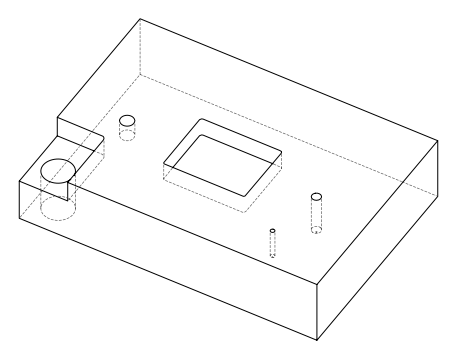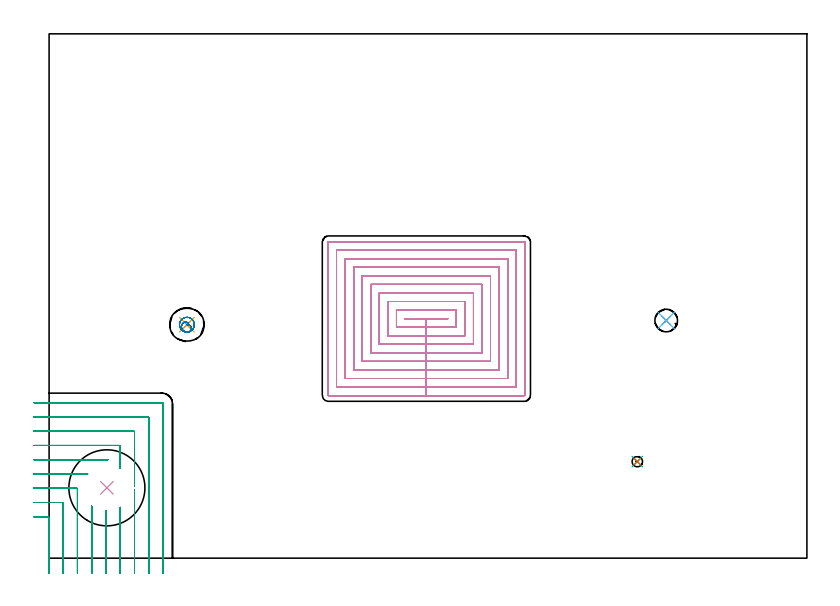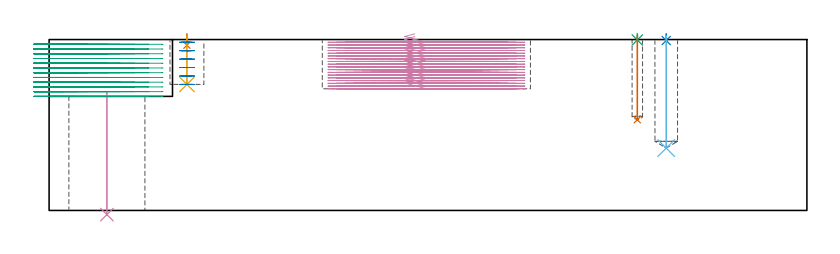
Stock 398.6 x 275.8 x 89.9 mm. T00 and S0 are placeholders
(PLAN: 10 operations, 5 tool changes, 102.2 min)
(1 SPOT_DRILL | STEP1POCKET | NXT0321_9005460120000 | 0.05 min | 183 mm3)
(2 SPOT_DRILL_1 | STEP1POCKET_1 | NXT0321_9005460120000 | 0.03 min | 2 mm3)
(3 SPOT_DRILL_2 | STEP1POCKET_2 | NXT0321_9005460120000 | 0.03 min | 0 mm3)
(4 INDEXABLE_INSERT_DRILL_THROUGH_HOLE_FROM_SOLID | STEP1HOLE | NXT0302_035 | 0.26 min | 112911 mm3)
(5 DRILL_BLIND_HOLE_INTO_CENTER | STEP1POCKET | UGT0301_229 | 0.1 min | 2175 mm3)
(6 DRILL_BLIND_HOLE_INTO_CENTER_1 | STEP1POCKET_1 | UGT0301_229 | 0.24 min | 6067 mm3)
(7 DRILL_BLIND_HOLE_INTO_CENTER_2 | STEP1POCKET_2 | UGT0301_450 | 0.18 min | 960 mm3)
(8 MILL_ROUGH_BLIND_HOLE_CONTOUR | STEP1POCKET | NXT0201_013 | Spiral | 1.02 min | 3513 mm3)
(9 MILL_CORNER_NOTCH_RECTANGULAR | CORNER_NOTCH_RECTANGULAR | NXT0201_013 | Follow Part, ap 2.5, ae 75% | 22.98 min | 130693 mm3)
(10 MILL_RECTANGULAR_POCKET | POCKET_RECTANGULAR_STRAIGHT | NXT0201_008 | Follow Part, ap 1.5, ae 75% | 77.32 min | 246447 mm3)
(TOOL NXT0321_9005460120000 | NC Spot Drill, 142deg, 12mm, Carbide, Uncoated | D12 PA142 FL30 Z2)
(TOOL NXT0302_035 | Index. Insert Drill 40mm [880-D4000L40-05] | D40 PA176 FL200 Z2)
(TOOL UGT0301_229 | Twist Drill 11.9 mm | D11.9 PA118 FL100 Z2)
(TOOL UGT0301_450 | Carbide Drill 5.5 mm | D5.5 PA118 FL57 Z2)
(TOOL NXT0201_013 | ENDMILL 10mm | D10 FL30 Z4)
(TOOL NXT0201_008 | ENDMILL 6mm [2P460-0600-NA 1630] | D6 FL26 Z6)
(OP 1 SPOT_DRILL)
G17 G21 G94 G90
T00 M6
G54
G17 G0 G90 X72.5 Y122.8 S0 M3
G43 Z99.9 H0
G94 G81 G98 Z86.9 F250. R92.9
G80
M5
M2
(OP 2 SPOT_DRILL_1)
G17 G21 G94 G90
T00 M6
G54
G17 G0 G90 X324.6 Y125. S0 M3
G43 Z99.9 H0
G94 G81 G98 Z89.388 F250. R92.9
G80
M5
M2
(OP 3 SPOT_DRILL_2)
G17 G21 G94 G90
T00 M6
G54
G17 G0 G90 X309.4 Y50.8 S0 M3
G43 Z99.9 H0
G94 G81 G98 Z89.663 F250. R92.9
G80
M5
M2
(OP 4 INDEXABLE_INSERT_DRILL_THROUGH_HOLE_FROM_SOLID)
G17 G21 G94 G90
T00 M6
G54
G17 G0 G90 X30.4 Y37. S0 M3
G43 Z99.9 H1
G94 G81 G98 Z-2.198 F250. R62.
G80
M5
M2
(OP 5 DRILL_BLIND_HOLE_INTO_CENTER)
G17 G21 G94 G90
T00 M6
G54
G17 G0 G90 X72.5 Y122.8 S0 M3
G43 Z99.9 H0
G94 G81 G98 Z66.3 F250. R91.9
G80
M5
M2
(OP 6 DRILL_BLIND_HOLE_INTO_CENTER_1)
G17 G21 G94 G90
T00 M6
G54
G17 G0 G90 X324.6 Y125. S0 M3
G43 Z99.9 H0
G94 G81 G98 Z32.8 F250. R91.9
G80
M5
M2
(OP 7 DRILL_BLIND_HOLE_INTO_CENTER_2)
G17 G21 G94 G90
T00 M6
G54
G17 G0 G90 X309.4 Y50.8 S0 M3
G43 Z99.9 H0
G94 G81 G98 Z47.7 F250. R91.9
G80
M5
M2
(OP 8 MILL_ROUGH_BLIND_HOLE_CONTOUR)
G17 G21 G94 G90
T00 M6
G54
G17 G0 G90 X72.5 Y122.8 S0 M3
G43 Z99.9 H0
Z88.467
G94 G3 X72.88 Y123.855 R0.596 F250.
X70.998 Y124.043 R1.696
X69.859 Y120.741 R2.571
X73.231 Y118.969 R3.058
X76.331 Y123.531 R3.9
X73.231 Y118.969 R-3.9
X74.781 Y121.25 R1.95
X72.5 Y122.8 R1.95
G0 Z84.033
G3 X72.88 Y123.855 R0.596
X70.998 Y124.043 R1.696
X69.859 Y120.741 R2.571
X73.231 Y118.969 R3.058
X76.331 Y123.531 R3.9
X73.231 Y118.969 R-3.9
X74.781 Y121.25 R1.95
X72.5 Y122.8 R1.95
G0 Z79.6
G3 X72.88 Y123.855 R0.596
X70.998 Y124.043 R1.696
X69.859 Y120.741 R2.571
X73.231 Y118.969 R3.058
X76.331 Y123.531 R3.9
X73.231 Y118.969 R-3.9
X74.781 Y121.25 R1.95
X72.5 Y122.8 R1.95
G0 Z75.167
G3 X72.88 Y123.855 R0.596
X70.998 Y124.043 R1.696
X69.859 Y120.741 R2.571
X73.231 Y118.969 R3.058
X76.331 Y123.531 R3.9
X73.231 Y118.969 R-3.9
X74.781 Y121.25 R1.95
X72.5 Y122.8 R1.95
G0 Z70.733
G3 X72.88 Y123.855 R0.596
X70.998 Y124.043 R1.696
X69.859 Y120.741 R2.571
X73.231 Y118.969 R3.058
X76.331 Y123.531 R3.9
X73.231 Y118.969 R-3.9
X74.781 Y121.25 R1.95
X72.5 Y122.8 R1.95
G0 Z66.3
G3 X72.88 Y123.855 R0.596
X70.998 Y124.043 R1.696
X69.859 Y120.741 R2.571
X73.231 Y118.969 R3.058
X76.331 Y123.531 R3.9
X73.231 Y118.969 R-3.9
X74.781 Y121.25 R1.95
X72.5 Y122.8 R1.95
G0 Z99.9
M5
M2
(OP 9 MILL_CORNER_NOTCH_RECTANGULAR)
G17 G21 G94 G90
T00 M6
G54
G17 G0 G90 X-0.1 Y-7.999 S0 M3
G43 Z99.9 H0
Z87.408
G94 G1 Y-4.999 F250.
Y21.305 F500.
G3 X-0.595 Y21.8 R0.5
G1 X-5.
X-8. F250.
G0 Z99.9
X7.4 Y-8.
Z87.408
G1 Y-5.
Y28.804 F500.
G3 X6.904 Y29.3 R0.5
G1 X-5.
X-8. F250.
G0 Z99.9
X14.9 Y-8.
Z87.408
G1 Y-5.
Y36.304 F500.
G3 X14.404 Y36.8 R0.5
G1 X-5.
X-8. F250.
G0 Z99.9
X22.4 Y-8.
Z87.408
G1 Y-5.
Y24.318 F500.
Y27.318 F250.
G0 Z99.9
X29.9 Y-8.
Z87.408
G1 Y-5.
Y22.018 F500.
Y25.018 F250.
G0 Z99.9
X37.4 Y-8.
Z87.408
G1 Y-5.
Y23.744 F500.
Y26.744 F250.
G0 Z99.9
X44.9 Y-8.
Z87.408
G1 Y-5.
Y33.164 F500.
Y36.164 F250.
G0 Z99.9
X20.3 Y44.3
Z87.408
G1 X17.3
X-5. F500.
X-8. F250.
G0 Z99.9
X30.968 Y51.8
Z87.408
G1 X27.968
X-5. F500.
X-8. F250.
G0 Z99.9
X37.4 Y47.261
Z87.408
G1 Y50.261
Y58.804 F500.
G3 X36.904 Y59.3 R0.5
G1 X-5.
X-8. F250.
G0 Z99.9
X44.9 Y37.825
Z87.408
G1 Y40.825
Y66.303 F500.
G3 X44.403 Y66.8 R0.5
G1 X-5.
X-8. F250.
G0 Z99.9
X52.4 Y-8.
Z87.408
G1 Y-5.
Y73.803 F500.
G3 X51.903 Y74.3 R0.5
G1 X-5.
X-8. F250.
G0 Z99.9
X59.9 Y-8.
Z87.408
G1 Y-5.
Y81.303 F500.
G3 X59.403 Y81.8 R0.5
G1 X-5.
X-8. F250.
G0 Z99.9
X-0.1 Y-7.999
Z84.917
G1 Y-4.999
Y21.305 F500.
G3 X-0.595 Y21.8 R0.5
G1 X-5.
X-8. F250.
G0 Z99.9
X7.4 Y-8.
Z84.917
G1 Y-5.
Y28.804 F500.
G3 X6.904 Y29.3 R0.5
G1 X-5.
X-8. F250.
G0 Z99.9
X14.9 Y-8.
Z84.917
G1 Y-5.
Y36.304 F500.
G3 X14.404 Y36.8 R0.5
G1 X-5.
X-8. F250.
G0 Z99.9
X22.4 Y-8.
Z84.917
G1 Y-5.
Y24.318 F500.
Y27.318 F250.
G0 Z99.9
X29.9 Y-8.
Z84.917
G1 Y-5.
Y22.018 F500.
Y25.018 F250.
G0 Z99.9
X37.4 Y-8.
Z84.917
G1 Y-5.
Y23.744 F500.
Y26.744 F250.
G0 Z99.9
X44.9 Y-8.
Z84.917
G1 Y-5.
Y33.164 F500.
Y36.164 F250.
G0 Z99.9
X20.3 Y44.3
Z84.917
G1 X17.3
X-5. F500.
X-8. F250.
G0 Z99.9
X30.968 Y51.8
Z84.917
G1 X27.968
X-5. F500.
X-8. F250.
G0 Z99.9
X37.4 Y47.261
Z84.917
G1 Y50.261
Y58.804 F500.
G3 X36.904 Y59.3 R0.5
G1 X-5.
X-8. F250.
G0 Z99.9
X44.9 Y37.825
Z84.917
G1 Y40.825
Y66.303 F500.
G3 X44.403 Y66.8 R0.5
G1 X-5.
X-8. F250.
G0 Z99.9
X52.4 Y-8.
Z84.917
G1 Y-5.
Y73.803 F500.
G3 X51.903 Y74.3 R0.5
G1 X-5.
X-8. F250.
G0 Z99.9
X59.9 Y-8.
Z84.917
G1 Y-5.
Y81.303 F500.
G3 X59.403 Y81.8 R0.5
G1 X-5.
X-8. F250.
G0 Z99.9
X-0.1 Y-7.999
Z82.425
G1 Y-4.999
Y21.305 F500.
G3 X-0.595 Y21.8 R0.5
G1 X-5.
X-8. F250.
G0 Z99.9
X7.4 Y-8.
Z82.425
G1 Y-5.
Y28.804 F500.
G3 X6.904 Y29.3 R0.5
G1 X-5.
X-8. F250.
G0 Z99.9
X14.9 Y-8.
Z82.425
G1 Y-5.
Y36.304 F500.
G3 X14.404 Y36.8 R0.5
G1 X-5.
X-8. F250.
G0 Z99.9
X22.4 Y-8.
Z82.425
G1 Y-5.
Y24.318 F500.
Y27.318 F250.
G0 Z99.9
X29.9 Y-8.
Z82.425
G1 Y-5.
Y22.018 F500.
Y25.018 F250.
G0 Z99.9
X37.4 Y-8.
Z82.425
G1 Y-5.
Y23.744 F500.
Y26.744 F250.
G0 Z99.9
X44.9 Y-8.
Z82.425
G1 Y-5.
Y33.164 F500.
Y36.164 F250.
G0 Z99.9
X20.3 Y44.3
Z82.425
G1 X17.3
X-5. F500.
X-8. F250.
G0 Z99.9
X30.968 Y51.8
Z82.425
G1 X27.968
X-5. F500.
X-8. F250.
G0 Z99.9
X37.4 Y47.261
Z82.425
G1 Y50.261
Y58.804 F500.
G3 X36.904 Y59.3 R0.5
G1 X-5.
X-8. F250.
G0 Z99.9
X44.9 Y37.825
Z82.425
G1 Y40.825
Y66.303 F500.
G3 X44.403 Y66.8 R0.5
G1 X-5.
X-8. F250.
G0 Z99.9
X52.4 Y-8.
Z82.425
G1 Y-5.
Y73.803 F500.
G3 X51.903 Y74.3 R0.5
G1 X-5.
X-8. F250.
G0 Z99.9
X59.9 Y-8.
Z82.425
G1 Y-5.
Y81.303 F500.
G3 X59.403 Y81.8 R0.5
G1 X-5.
X-8. F250.
G0 Z99.9
X-0.1 Y-7.999
Z79.933
G1 Y-4.999
Y21.305 F500.
G3 X-0.595 Y21.8 R0.5
G1 X-5.
X-8. F250.
G0 Z99.9
X7.4 Y-8.
Z79.933
G1 Y-5.
Y28.804 F500.
G3 X6.904 Y29.3 R0.5
G1 X-5.
X-8. F250.
G0 Z99.9
X14.9 Y-8.
Z79.933
G1 Y-5.
Y36.304 F500.
G3 X14.404 Y36.8 R0.5
G1 X-5.
X-8. F250.
G0 Z99.9
X22.4 Y-8.
Z79.933
G1 Y-5.
Y24.318 F500.
Y27.318 F250.
G0 Z99.9
X29.9 Y-8.
Z79.933
G1 Y-5.
Y22.018 F500.
Y25.018 F250.
G0 Z99.9
X37.4 Y-8.
Z79.933
G1 Y-5.
Y23.744 F500.
Y26.744 F250.
G0 Z99.9
X44.9 Y-8.
Z79.933
G1 Y-5.
Y33.177 F500.
Y36.177 F250.
G0 Z99.9
X20.3 Y44.3
Z79.933
G1 X17.3
X-5. F500.
X-8. F250.
G0 Z99.9
X30.968 Y51.8
Z79.933
G1 X27.968
X-5. F500.
X-8. F250.
G0 Z99.9
X37.4 Y47.261
Z79.933
G1 Y50.261
Y58.804 F500.
G3 X36.904 Y59.3 R0.5
G1 X-5.
X-8. F250.
G0 Z99.9
X44.9 Y37.814
Z79.933
G1 Y40.814
Y66.303 F500.
G3 X44.403 Y66.8 R0.5
G1 X-5.
X-8. F250.
G0 Z99.9
X52.4 Y-8.
Z79.933
G1 Y-5.
Y73.803 F500.
G3 X51.903 Y74.3 R0.5
G1 X-5.
X-8. F250.
G0 Z99.9
X59.9 Y-8.
Z79.933
G1 Y-5.
Y81.303 F500.
G3 X59.403 Y81.8 R0.5
G1 X-5.
X-8. F250.
G0 Z99.9
X-0.1 Y-7.999
Z77.442
G1 Y-4.999
Y21.305 F500.
G3 X-0.595 Y21.8 R0.5
G1 X-5.
X-8. F250.
G0 Z99.9
X7.4 Y-8.
Z77.442
G1 Y-5.
Y28.804 F500.
G3 X6.904 Y29.3 R0.5
G1 X-5.
X-8. F250.
G0 Z99.9
X14.9 Y-8.
Z77.442
G1 Y-5.
Y36.304 F500.
G3 X14.404 Y36.8 R0.5
G1 X-5.
X-8. F250.
G0 Z99.9
X22.4 Y-8.
Z77.442
G1 Y-5.
Y24.317 F500.
Y27.317 F250.
G0 Z99.9
X29.9 Y-8.
Z77.442
G1 Y-5.
Y22.014 F500.
Y25.014 F250.
G0 Z99.9
X37.4 Y-8.
Z77.442
G1 Y-5.
Y23.737 F500.
Y26.737 F250.
G0 Z99.9
X44.9 Y-8.
Z77.442
G1 Y-5.
Y33.177 F500.
Y36.177 F250.
G0 Z99.9
X20.298 Y44.3
Z77.442
G1 X17.298
X-5. F500.
X-8. F250.
G0 Z99.9
X30.965 Y51.8
Z77.442
G1 X27.965
X-5. F500.
X-8. F250.
G0 Z99.9
X37.4 Y47.262
Z77.442
G1 Y50.262
Y58.804 F500.
G3 X36.904 Y59.3 R0.5
G1 X-5.
X-8. F250.
G0 Z99.9
X44.9 Y37.814
Z77.442
G1 Y40.814
Y66.303 F500.
G3 X44.403 Y66.8 R0.5
G1 X-5.
X-8. F250.
G0 Z99.9
X52.4 Y-8.
Z77.442
G1 Y-5.
Y73.803 F500.
G3 X51.903 Y74.3 R0.5
G1 X-5.
X-8. F250.
G0 Z99.9
X59.9 Y-8.
Z77.442
G1 Y-5.
Y81.303 F500.
G3 X59.403 Y81.8 R0.5
G1 X-5.
X-8. F250.
G0 Z99.9
X-0.1 Y-7.999
Z74.95
G1 Y-4.999
Y21.305 F500.
G3 X-0.595 Y21.8 R0.5
G1 X-5.
X-8. F250.
G0 Z99.9
X7.4 Y-8.
Z74.95
G1 Y-5.
Y28.804 F500.
G3 X6.904 Y29.3 R0.5
G1 X-5.
X-8. F250.
G0 Z99.9
X14.9 Y-8.
Z74.95
G1 Y-5.
Y36.304 F500.
G3 X14.404 Y36.8 R0.5
G1 X-5.
X-8. F250.
G0 Z99.9
X22.4 Y-8.
Z74.95
G1 Y-5.
Y24.318 F500.
Y27.318 F250.
G0 Z99.9
X29.9 Y-8.
Z74.95
G1 Y-5.
Y22.018 F500.
Y25.018 F250.
G0 Z99.9
X37.4 Y-8.
Z74.95
G1 Y-5.
Y23.744 F500.
Y26.744 F250.
G0 Z99.9
X44.9 Y-8.
Z74.95
G1 Y-5.
Y33.164 F500.
Y36.164 F250.
G0 Z99.9
X20.3 Y44.3
Z74.95
G1 X17.3
X-5. F500.
X-8. F250.
G0 Z99.9
X30.968 Y51.8
Z74.95
G1 X27.968
X-5. F500.
X-8. F250.
G0 Z99.9
X37.4 Y47.261
Z74.95
G1 Y50.261
Y58.804 F500.
G3 X36.904 Y59.3 R0.5
G1 X-5.
X-8. F250.
G0 Z99.9
X44.9 Y37.823
Z74.95
G1 Y40.823
Y66.303 F500.
G3 X44.403 Y66.8 R0.5
G1 X-5.
X-8. F250.
G0 Z99.9
X52.4 Y-8.
Z74.95
G1 Y-5.
Y73.803 F500.
G3 X51.903 Y74.3 R0.5
G1 X-5.
X-8. F250.
G0 Z99.9
X59.9 Y-8.
Z74.95
G1 Y-5.
Y81.303 F500.
G3 X59.403 Y81.8 R0.5
G1 X-5.
X-8. F250.
G0 Z99.9
X-0.1 Y-7.999
Z72.458
G1 Y-4.999
Y21.305 F500.
G3 X-0.595 Y21.8 R0.5
G1 X-5.
X-8. F250.
G0 Z99.9
X7.4 Y-8.
Z72.458
G1 Y-5.
Y28.804 F500.
G3 X6.904 Y29.3 R0.5
G1 X-5.
X-8. F250.
G0 Z99.9
X14.9 Y-8.
Z72.458
G1 Y-5.
Y36.304 F500.
G3 X14.404 Y36.8 R0.5
G1 X-5.
X-8. F250.
G0 Z99.9
X22.4 Y-8.
Z72.458
G1 Y-5.
Y24.318 F500.
Y27.318 F250.
G0 Z99.9
X29.9 Y-8.
Z72.458
G1 Y-5.
Y22.018 F500.
Y25.018 F250.
G0 Z99.9
X37.4 Y-8.
Z72.458
G1 Y-5.
Y23.744 F500.
Y26.744 F250.
G0 Z99.9
X44.9 Y-8.
Z72.458
G1 Y-5.
Y33.164 F500.
Y36.164 F250.
G0 Z99.9
X20.3 Y44.3
Z72.458
G1 X17.3
X-5. F500.
X-8. F250.
G0 Z99.9
X30.968 Y51.8
Z72.458
G1 X27.968
X-5. F500.
X-8. F250.
G0 Z99.9
X37.4 Y47.261
Z72.458
G1 Y50.261
Y58.804 F500.
G3 X36.904 Y59.3 R0.5
G1 X-5.
X-8. F250.
G0 Z99.9
X44.9 Y37.823
Z72.458
G1 Y40.823
Y66.303 F500.
G3 X44.403 Y66.8 R0.5
G1 X-5.
X-8. F250.
G0 Z99.9
X52.4 Y-8.
Z72.458
G1 Y-5.
Y73.803 F500.
G3 X51.903 Y74.3 R0.5
G1 X-5.
X-8. F250.
G0 Z99.9
X59.9 Y-8.
Z72.458
G1 Y-5.
Y81.303 F500.
G3 X59.403 Y81.8 R0.5
G1 X-5.
X-8. F250.
G0 Z99.9
X-0.1 Y-7.999
Z69.967
G1 Y-4.999
Y21.305 F500.
G3 X-0.595 Y21.8 R0.5
G1 X-5.
X-8. F250.
G0 Z99.9
X7.4 Y-8.
Z69.967
G1 Y-5.
Y28.804 F500.
G3 X6.904 Y29.3 R0.5
G1 X-5.
X-8. F250.
G0 Z99.9
X14.9 Y-8.
Z69.967
G1 Y-5.
Y36.304 F500.
G3 X14.404 Y36.8 R0.5
G1 X-5.
X-8. F250.
G0 Z99.9
X22.4 Y-8.
Z69.967
G1 Y-5.
Y24.318 F500.
Y27.318 F250.
G0 Z99.9
X29.9 Y-8.
Z69.967
G1 Y-5.
Y22.018 F500.
Y25.018 F250.
G0 Z99.9
X37.4 Y-8.
Z69.967
G1 Y-5.
Y23.744 F500.
Y26.744 F250.
G0 Z99.9
X44.9 Y-8.
Z69.967
G1 Y-5.
Y33.166 F500.
Y36.166 F250.
G0 Z99.9
X20.301 Y44.3
Z69.967
G1 X17.301
X-5. F500.
X-8. F250.
G0 Z99.9
X30.968 Y51.8
Z69.967
G1 X27.968
X-5. F500.
X-8. F250.
G0 Z99.9
X37.4 Y47.261
Z69.967
G1 Y50.261
Y58.804 F500.
G3 X36.904 Y59.3 R0.5
G1 X-5.
X-8. F250.
G0 Z99.9
X44.9 Y37.825
Z69.967
G1 Y40.825
Y66.303 F500.
G3 X44.403 Y66.8 R0.5
G1 X-5.
X-8. F250.
G0 Z99.9
X52.4 Y-8.
Z69.967
G1 Y-5.
Y73.803 F500.
G3 X51.903 Y74.3 R0.5
G1 X-5.
X-8. F250.
G0 Z99.9
X59.9 Y-8.
Z69.967
G1 Y-5.
Y81.303 F500.
G3 X59.403 Y81.8 R0.5
G1 X-5.
X-8. F250.
G0 Z99.9
X-0.1 Y-7.999
Z67.475
G1 Y-4.999
Y21.305 F500.
G3 X-0.595 Y21.8 R0.5
G1 X-5.
X-8. F250.
G0 Z99.9
X7.4 Y-8.
Z67.475
G1 Y-5.
Y28.804 F500.
G3 X6.904 Y29.3 R0.5
G1 X-5.
X-8. F250.
G0 Z99.9
X14.9 Y-8.
Z67.475
G1 Y-5.
Y36.304 F500.
G3 X14.404 Y36.8 R0.5
G1 X-5.
X-8. F250.
G0 Z99.9
X22.4 Y-8.
Z67.475
G1 Y-5.
Y24.317 F500.
Y27.317 F250.
G0 Z99.9
X29.9 Y-8.
Z67.475
G1 Y-5.
Y22.014 F500.
Y25.014 F250.
G0 Z99.9
X37.4 Y-8.
Z67.475
G1 Y-5.
Y23.737 F500.
Y26.737 F250.
G0 Z99.9
X44.9 Y-8.
Z67.475
G1 Y-5.
Y33.177 F500.
Y36.177 F250.
G0 Z99.9
X20.301 Y44.3
Z67.475
G1 X17.301
X-5. F500.
X-8. F250.
G0 Z99.9
X30.967 Y51.8
Z67.475
G1 X27.967
X-5. F500.
X-8. F250.
G0 Z99.9
X37.4 Y47.262
Z67.475
G1 Y50.262
Y58.804 F500.
G3 X36.904 Y59.3 R0.5
G1 X-5.
X-8. F250.
G0 Z99.9
X44.9 Y37.814
Z67.475
G1 Y40.814
Y66.303 F500.
G3 X44.403 Y66.8 R0.5
G1 X-5.
X-8. F250.
G0 Z99.9
X52.4 Y-8.
Z67.475
G1 Y-5.
Y73.803 F500.
G3 X51.903 Y74.3 R0.5
G1 X-5.
X-8. F250.
G0 Z99.9
X59.9 Y-8.
Z67.475
G1 Y-5.
Y81.303 F500.
G3 X59.403 Y81.8 R0.5
G1 X-5.
X-8. F250.
G0 Z99.9
X-0.1 Y-7.999
Z64.983
G1 Y-4.999
Y21.305 F500.
G3 X-0.595 Y21.8 R0.5
G1 X-5.
X-8. F250.
G0 Z99.9
X7.4 Y-8.
Z64.983
G1 Y-5.
Y28.804 F500.
G3 X6.904 Y29.3 R0.5
G1 X-5.
X-8. F250.
G0 Z99.9
X14.9 Y-8.
Z64.983
G1 Y-5.
Y36.304 F500.
G3 X14.404 Y36.8 R0.5
G1 X-5.
X-8. F250.
G0 Z99.9
X22.4 Y-8.
Z64.983
G1 Y-5.
Y24.317 F500.
Y27.317 F250.
G0 Z99.9
X29.9 Y-8.
Z64.983
G1 Y-5.
Y22.014 F500.
Y25.014 F250.
G0 Z99.9
X37.4 Y-8.
Z64.983
G1 Y-5.
Y23.738 F500.
Y26.738 F250.
G0 Z99.9
X44.9 Y-8.
Z64.983
G1 Y-5.
Y33.177 F500.
Y36.177 F250.
G0 Z99.9
X20.3 Y44.3
Z64.983
G1 X17.3
X-5. F500.
X-8. F250.
G0 Z99.9
X30.97 Y51.8
Z64.983
G1 X27.97
X-5. F500.
X-8. F250.
G0 Z99.9
X37.4 Y47.26
Z64.983
G1 Y50.26
Y58.804 F500.
G3 X36.904 Y59.3 R0.5
G1 X-5.
X-8. F250.
G0 Z99.9
X44.9 Y37.814
Z64.983
G1 Y40.814
Y66.303 F500.
G3 X44.403 Y66.8 R0.5
G1 X-5.
X-8. F250.
G0 Z99.9
X52.4 Y-8.
Z64.983
G1 Y-5.
Y73.803 F500.
G3 X51.903 Y74.3 R0.5
G1 X-5.
X-8. F250.
G0 Z99.9
X59.9 Y-8.
Z64.983
G1 Y-5.
Y81.303 F500.
G3 X59.403 Y81.8 R0.5
G1 X-5.
X-8. F250.
G0 Z99.9
X-0.1 Y-7.999
Z62.492
G1 Y-4.999
Y21.305 F500.
G3 X-0.595 Y21.8 R0.5
G1 X-5.
X-8. F250.
G0 Z99.9
X7.4 Y-8.
Z62.492
G1 Y-5.
Y28.804 F500.
G3 X6.904 Y29.3 R0.5
G1 X-5.
X-8. F250.
G0 Z99.9
X14.9 Y-8.
Z62.492
G1 Y-5.
Y36.304 F500.
G3 X14.404 Y36.8 R0.5
G1 X-5.
X-8. F250.
G0 Z99.9
X22.4 Y-8.
Z62.492
G1 Y-5.
Y24.313 F500.
Y27.313 F250.
G0 Z99.9
X29.9 Y-8.
Z62.492
G1 Y-5.
Y22.013 F500.
Y25.013 F250.
G0 Z99.9
X37.4 Y-8.
Z62.492
G1 Y-5.
Y23.741 F500.
Y26.741 F250.
G0 Z99.9
X44.9 Y-8.
Z62.492
G1 Y-5.
Y33.17 F500.
Y36.17 F250.
G0 Z99.9
X20.3 Y44.3
Z62.492
G1 X17.3
X-5. F500.
X-8. F250.
G0 Z99.9
X30.97 Y51.8
Z62.492
G1 X27.97
X-5. F500.
X-8. F250.
G0 Z99.9
X37.4 Y47.26
Z62.492
G1 Y50.26
Y58.804 F500.
G3 X36.904 Y59.3 R0.5
G1 X-5.
X-8. F250.
G0 Z99.9
X44.9 Y37.825
Z62.492
G1 Y40.825
Y66.303 F500.
G3 X44.403 Y66.8 R0.5
G1 X-5.
X-8. F250.
G0 Z99.9
X52.4 Y-8.
Z62.492
G1 Y-5.
Y73.803 F500.
G3 X51.903 Y74.3 R0.5
G1 X-5.
X-8. F250.
G0 Z99.9
X59.9 Y-8.
Z62.492
G1 Y-5.
Y81.303 F500.
G3 X59.403 Y81.8 R0.5
G1 X-5.
X-8. F250.
G0 Z99.9
X-0.1 Y-7.999
Z60.
G1 Y-4.999
Y21.305 F500.
G3 X-0.595 Y21.8 R0.5
G1 X-5.
X-8. F250.
G0 Z99.9
X7.4 Y-8.
Z60.
G1 Y-5.
Y28.804 F500.
G3 X6.904 Y29.3 R0.5
G1 X-5.
X-8. F250.
G0 Z99.9
X14.9 Y-8.
Z60.
G1 Y-5.
Y36.304 F500.
G3 X14.404 Y36.8 R0.5
G1 X-5.
X-8. F250.
G0 Z99.9
X22.4 Y-8.
Z60.
G1 Y-5.
Y24.313 F500.
Y27.313 F250.
G0 Z99.9
X29.9 Y-8.
Z60.
G1 Y-5.
Y22.013 F500.
Y25.013 F250.
G0 Z99.9
X37.4 Y-8.
Z60.
G1 Y-5.
Y23.741 F500.
Y26.741 F250.
G0 Z99.9
X44.9 Y-8.
Z60.
G1 Y-5.
Y33.17 F500.
Y36.17 F250.
G0 Z99.9
X20.3 Y44.3
Z60.
G1 X17.3
X-5. F500.
X-8. F250.
G0 Z99.9
X30.968 Y51.8
Z60.
G1 X27.968
X-5. F500.
X-8. F250.
G0 Z99.9
X37.4 Y47.261
Z60.
G1 Y50.261
Y58.804 F500.
G3 X36.904 Y59.3 R0.5
G1 X-5.
X-8. F250.
G0 Z99.9
X44.9 Y37.825
Z60.
G1 Y40.825
Y66.303 F500.
G3 X44.403 Y66.8 R0.5
G1 X-5.
X-8. F250.
G0 Z99.9
X52.4 Y-8.
Z60.
G1 Y-5.
Y73.803 F500.
G3 X51.903 Y74.3 R0.5
G1 X-5.
X-8. F250.
G0 Z99.9
X59.9 Y-8.
Z60.
G1 Y-5.
Y81.303 F500.
G3 X59.403 Y81.8 R0.5
G1 X-5.
X-8. F250.
G0 Z99.9
M5
M2
(OP 10 MILL_RECTANGULAR_POCKET)
G17 G21 G94 G90
T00 M6
G54
G17 G0 G90 X192.336 Y126.045 S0 M3
G43 Z99.9 H1
Z92.9
G94 G1 X187.155 Z91.512 F250.
Y125.955 Z91.488
X198.45 Z88.461
X209.745 F500.
Y126.045
X187.155
Y125.955
X198.45
Y121.5
X214.2
Y130.5
X182.7
Y121.5
X198.45
Y117.
X218.7
Y135.
X178.2
Y117.
X198.45
Y112.5
X223.2
Y139.5
X173.7
Y112.5
X198.45
Y108.
X227.7
Y144.
X169.2
Y108.
X198.45
Y103.5
X232.2
Y148.5
X164.7
Y103.5
X198.45
Y99.
X236.7
Y153.
X160.2
Y99.
X198.45
Y94.5
X241.2
Y157.5
X155.7
Y94.5
X198.45
Y90.
X245.7
Y162.
X151.2
Y90.
X198.45
Y85.5
X249.9
G3 X250.2 Y85.8 R0.3
G1 Y166.2
G3 X249.9 Y166.5 R0.3
G1 X147.
G3 X146.7 Y166.2 R0.3
G1 Y85.8
G3 X147. Y85.5 R0.3
G1 X198.45
X199.45
G0 X192.336 Y126.045 Z91.461
G1 X187.155 Z90.073 F250.
Y125.955 Z90.049
X198.45 Z87.022
X209.745 F500.
Y126.045
X187.155
Y125.955
X198.45
Y121.5
X214.2
Y130.5
X182.7
Y121.5
X198.45
Y117.
X218.7
Y135.
X178.2
Y117.
X198.45
Y112.5
X223.2
Y139.5
X173.7
Y112.5
X198.45
Y108.
X227.7
Y144.
X169.2
Y108.
X198.45
Y103.5
X232.2
Y148.5
X164.7
Y103.5
X198.45
Y99.
X236.7
Y153.
X160.2
Y99.
X198.45
Y94.5
X241.2
Y157.5
X155.7
Y94.5
X198.45
Y90.
X245.7
Y162.
X151.2
Y90.
X198.45
Y85.5
X249.9
G3 X250.2 Y85.8 R0.3
G1 Y166.2
G3 X249.9 Y166.5 R0.3
G1 X147.
G3 X146.7 Y166.2 R0.3
G1 Y85.8
G3 X147. Y85.5 R0.3
G1 X198.45
X199.45
G0 X192.336 Y126.045 Z90.022
G1 X187.155 Z88.634 F250.
Y125.955 Z88.61
X198.45 Z85.583
X209.745 F500.
Y126.045
X187.155
Y125.955
X198.45
Y121.5
X214.2
Y130.5
X182.7
Y121.5
X198.45
Y117.
X218.7
Y135.
X178.2
Y117.
X198.45
Y112.5
X223.2
Y139.5
X173.7
Y112.5
X198.45
Y108.
X227.7
Y144.
X169.2
Y108.
X198.45
Y103.5
X232.2
Y148.5
X164.7
Y103.5
X198.45
Y99.
X236.7
Y153.
X160.2
Y99.
X198.45
Y94.5
X241.2
Y157.5
X155.7
Y94.5
X198.45
Y90.
X245.7
Y162.
X151.2
Y90.
X198.45
Y85.5
X249.9
G3 X250.2 Y85.8 R0.3
G1 Y166.2
G3 X249.9 Y166.5 R0.3
G1 X147.
G3 X146.7 Y166.2 R0.3
G1 Y85.8
G3 X147. Y85.5 R0.3
G1 X198.45
X199.45
G0 X192.336 Y126.045 Z88.583
G1 X187.155 Z87.195 F250.
Y125.955 Z87.171
X198.45 Z84.144
X209.745 F500.
Y126.045
X187.155
Y125.955
X198.45
Y121.5
X214.2
Y130.5
X182.7
Y121.5
X198.45
Y117.
X218.7
Y135.
X178.2
Y117.
X198.45
Y112.5
X223.2
Y139.5
X173.7
Y112.5
X198.45
Y108.
X227.7
Y144.
X169.2
Y108.
X198.45
Y103.5
X232.2
Y148.5
X164.7
Y103.5
X198.45
Y99.
X236.7
Y153.
X160.2
Y99.
X198.45
Y94.5
X241.2
Y157.5
X155.7
Y94.5
X198.45
Y90.
X245.7
Y162.
X151.2
Y90.
X198.45
Y85.5
X249.9
G3 X250.2 Y85.8 R0.3
G1 Y166.2
G3 X249.9 Y166.5 R0.3
G1 X147.
G3 X146.7 Y166.2 R0.3
G1 Y85.8
G3 X147. Y85.5 R0.3
G1 X198.45
X199.45
G0 X192.336 Y126.045 Z87.144
G1 X187.155 Z85.756 F250.
Y125.955 Z85.732
X198.45 Z82.705
X209.745 F500.
Y126.045
X187.155
Y125.955
X198.45
Y121.5
X214.2
Y130.5
X182.7
Y121.5
X198.45
Y117.
X218.7
Y135.
X178.2
Y117.
X198.45
Y112.5
X223.2
Y139.5
X173.7
Y112.5
X198.45
Y108.
X227.7
Y144.
X169.2
Y108.
X198.45
Y103.5
X232.2
Y148.5
X164.7
Y103.5
X198.45
Y99.
X236.7
Y153.
X160.2
Y99.
X198.45
Y94.5
X241.2
Y157.5
X155.7
Y94.5
X198.45
Y90.
X245.7
Y162.
X151.2
Y90.
X198.45
Y85.5
X249.9
G3 X250.2 Y85.8 R0.3
G1 Y166.2
G3 X249.9 Y166.5 R0.3
G1 X147.
G3 X146.7 Y166.2 R0.3
G1 Y85.8
G3 X147. Y85.5 R0.3
G1 X198.45
X199.45
G0 X192.336 Y126.045 Z85.705
G1 X187.155 Z84.317 F250.
Y125.955 Z84.293
X198.45 Z81.267
X209.745 F500.
Y126.045
X187.155
Y125.955
X198.45
Y121.5
X214.2
Y130.5
X182.7
Y121.5
X198.45
Y117.
X218.7
Y135.
X178.2
Y117.
X198.45
Y112.5
X223.2
Y139.5
X173.7
Y112.5
X198.45
Y108.
X227.7
Y144.
X169.2
Y108.
X198.45
Y103.5
X232.2
Y148.5
X164.7
Y103.5
X198.45
Y99.
X236.7
Y153.
X160.2
Y99.
X198.45
Y94.5
X241.2
Y157.5
X155.7
Y94.5
X198.45
Y90.
X245.7
Y162.
X151.2
Y90.
X198.45
Y85.5
X249.9
G3 X250.2 Y85.8 R0.3
G1 Y166.2
G3 X249.9 Y166.5 R0.3
G1 X147.
G3 X146.7 Y166.2 R0.3
G1 Y85.8
G3 X147. Y85.5 R0.3
G1 X198.45
X199.45
G0 X192.336 Y126.045 Z84.267
G1 X187.155 Z82.878 F250.
Y125.955 Z82.854
X198.45 Z79.828
X209.745 F500.
Y126.045
X187.155
Y125.955
X198.45
Y121.5
X214.2
Y130.5
X182.7
Y121.5
X198.45
Y117.
X218.7
Y135.
X178.2
Y117.
X198.45
Y112.5
X223.2
Y139.5
X173.7
Y112.5
X198.45
Y108.
X227.7
Y144.
X169.2
Y108.
X198.45
Y103.5
X232.2
Y148.5
X164.7
Y103.5
X198.45
Y99.
X236.7
Y153.
X160.2
Y99.
X198.45
Y94.5
X241.2
Y157.5
X155.7
Y94.5
X198.45
Y90.
X245.7
Y162.
X151.2
Y90.
X198.45
Y85.5
X249.9
G3 X250.2 Y85.8 R0.3
G1 Y166.2
G3 X249.9 Y166.5 R0.3
G1 X147.
G3 X146.7 Y166.2 R0.3
G1 Y85.8
G3 X147. Y85.5 R0.3
G1 X198.45
X199.45
G0 X192.336 Y126.045 Z82.828
G1 X187.155 Z81.439 F250.
Y125.955 Z81.415
X198.45 Z78.389
X209.745 F500.
Y126.045
X187.155
Y125.955
X198.45
Y121.5
X214.2
Y130.5
X182.7
Y121.5
X198.45
Y117.
X218.7
Y135.
X178.2
Y117.
X198.45
Y112.5
X223.2
Y139.5
X173.7
Y112.5
X198.45
Y108.
X227.7
Y144.
X169.2
Y108.
X198.45
Y103.5
X232.2
Y148.5
X164.7
Y103.5
X198.45
Y99.
X236.7
Y153.
X160.2
Y99.
X198.45
Y94.5
X241.2
Y157.5
X155.7
Y94.5
X198.45
Y90.
X245.7
Y162.
X151.2
Y90.
X198.45
Y85.5
X249.9
G3 X250.2 Y85.8 R0.3
G1 Y166.2
G3 X249.9 Y166.5 R0.3
G1 X147.
G3 X146.7 Y166.2 R0.3
G1 Y85.8
G3 X147. Y85.5 R0.3
G1 X198.45
X199.45
G0 X192.336 Y126.045 Z81.389
G1 X187.155 Z80.001 F250.
Y125.955 Z79.976
X198.45 Z76.95
X209.745 F500.
Y126.045
X187.155
Y125.955
X198.45
Y121.5
X214.2
Y130.5
X182.7
Y121.5
X198.45
Y117.
X218.7
Y135.
X178.2
Y117.
X198.45
Y112.5
X223.2
Y139.5
X173.7
Y112.5
X198.45
Y108.
X227.7
Y144.
X169.2
Y108.
X198.45
Y103.5
X232.2
Y148.5
X164.7
Y103.5
X198.45
Y99.
X236.7
Y153.
X160.2
Y99.
X198.45
Y94.5
X241.2
Y157.5
X155.7
Y94.5
X198.45
Y90.
X245.7
Y162.
X151.2
Y90.
X198.45
Y85.5
X249.9
G3 X250.2 Y85.8 R0.3
G1 Y166.2
G3 X249.9 Y166.5 R0.3
G1 X147.
G3 X146.7 Y166.2 R0.3
G1 Y85.8
G3 X147. Y85.5 R0.3
G1 X198.45
X199.45
G0 X192.336 Y126.045 Z79.95
G1 X187.155 Z78.562 F250.
Y125.955 Z78.538
X198.45 Z75.511
X209.745 F500.
Y126.045
X187.155
Y125.955
X198.45
Y121.5
X214.2
Y130.5
X182.7
Y121.5
X198.45
Y117.
X218.7
Y135.
X178.2
Y117.
X198.45
Y112.5
X223.2
Y139.5
X173.7
Y112.5
X198.45
Y108.
X227.7
Y144.
X169.2
Y108.
X198.45
Y103.5
X232.2
Y148.5
X164.7
Y103.5
X198.45
Y99.
X236.7
Y153.
X160.2
Y99.
X198.45
Y94.5
X241.2
Y157.5
X155.7
Y94.5
X198.45
Y90.
X245.7
Y162.
X151.2
Y90.
X198.45
Y85.5
X249.9
G3 X250.2 Y85.8 R0.3
G1 Y166.2
G3 X249.9 Y166.5 R0.3
G1 X147.
G3 X146.7 Y166.2 R0.3
G1 Y85.8
G3 X147. Y85.5 R0.3
G1 X198.45
X199.45
G0 X192.336 Y126.045 Z78.511
G1 X187.155 Z77.123 F250.
Y125.955 Z77.099
X198.45 Z74.072
X209.745 F500.
Y126.045
X187.155
Y125.955
X198.45
Y121.5
X214.2
Y130.5
X182.7
Y121.5
X198.45
Y117.
X218.7
Y135.
X178.2
Y117.
X198.45
Y112.5
X223.2
Y139.5
X173.7
Y112.5
X198.45
Y108.
X227.7
Y144.
X169.2
Y108.
X198.45
Y103.5
X232.2
Y148.5
X164.7
Y103.5
X198.45
Y99.
X236.7
Y153.
X160.2
Y99.
X198.45
Y94.5
X241.2
Y157.5
X155.7
Y94.5
X198.45
Y90.
X245.7
Y162.
X151.2
Y90.
X198.45
Y85.5
X249.9
G3 X250.2 Y85.8 R0.3
G1 Y166.2
G3 X249.9 Y166.5 R0.3
G1 X147.
G3 X146.7 Y166.2 R0.3
G1 Y85.8
G3 X147. Y85.5 R0.3
G1 X198.45
X199.45
G0 X192.336 Y126.045 Z77.072
G1 X187.155 Z75.684 F250.
Y125.955 Z75.66
X198.45 Z72.633
X209.745 F500.
Y126.045
X187.155
Y125.955
X198.45
Y121.5
X214.2
Y130.5
X182.7
Y121.5
X198.45
Y117.
X218.7
Y135.
X178.2
Y117.
X198.45
Y112.5
X223.2
Y139.5
X173.7
Y112.5
X198.45
Y108.
X227.7
Y144.
X169.2
Y108.
X198.45
Y103.5
X232.2
Y148.5
X164.7
Y103.5
X198.45
Y99.
X236.7
Y153.
X160.2
Y99.
X198.45
Y94.5
X241.2
Y157.5
X155.7
Y94.5
X198.45
Y90.
X245.7
Y162.
X151.2
Y90.
X198.45
Y85.5
X249.9
G3 X250.2 Y85.8 R0.3
G1 Y166.2
G3 X249.9 Y166.5 R0.3
G1 X147.
G3 X146.7 Y166.2 R0.3
G1 Y85.8
G3 X147. Y85.5 R0.3
G1 X198.45
X199.45
G0 X192.336 Y126.045 Z75.633
G1 X187.155 Z74.245 F250.
Y125.955 Z74.221
X198.45 Z71.194
X209.745 F500.
Y126.045
X187.155
Y125.955
X198.45
Y121.5
X214.2
Y130.5
X182.7
Y121.5
X198.45
Y117.
X218.7
Y135.
X178.2
Y117.
X198.45
Y112.5
X223.2
Y139.5
X173.7
Y112.5
X198.45
Y108.
X227.7
Y144.
X169.2
Y108.
X198.45
Y103.5
X232.2
Y148.5
X164.7
Y103.5
X198.45
Y99.
X236.7
Y153.
X160.2
Y99.
X198.45
Y94.5
X241.2
Y157.5
X155.7
Y94.5
X198.45
Y90.
X245.7
Y162.
X151.2
Y90.
X198.45
Y85.5
X249.9
G3 X250.2 Y85.8 R0.3
G1 Y166.2
G3 X249.9 Y166.5 R0.3
G1 X147.
G3 X146.7 Y166.2 R0.3
G1 Y85.8
G3 X147. Y85.5 R0.3
G1 X198.45
X199.45
G0 X192.336 Y126.045 Z74.194
G1 X187.155 Z72.806 F250.
Y125.955 Z72.782
X198.45 Z69.756
X209.745 F500.
Y126.045
X187.155
Y125.955
X198.45
Y121.5
X214.2
Y130.5
X182.7
Y121.5
X198.45
Y117.
X218.7
Y135.
X178.2
Y117.
X198.45
Y112.5
X223.2
Y139.5
X173.7
Y112.5
X198.45
Y108.
X227.7
Y144.
X169.2
Y108.
X198.45
Y103.5
X232.2
Y148.5
X164.7
Y103.5
X198.45
Y99.
X236.7
Y153.
X160.2
Y99.
X198.45
Y94.5
X241.2
Y157.5
X155.7
Y94.5
X198.45
Y90.
X245.7
Y162.
X151.2
Y90.
X198.45
Y85.5
X249.9
G3 X250.2 Y85.8 R0.3
G1 Y166.2
G3 X249.9 Y166.5 R0.3
G1 X147.
G3 X146.7 Y166.2 R0.3
G1 Y85.8
G3 X147. Y85.5 R0.3
G1 X198.45
X199.45
G0 X192.336 Y126.045 Z72.756
G1 X187.155 Z71.367 F250.
Y125.955 Z71.343
X198.45 Z68.317
X209.745 F500.
Y126.045
X187.155
Y125.955
X198.45
Y121.5
X214.2
Y130.5
X182.7
Y121.5
X198.45
Y117.
X218.7
Y135.
X178.2
Y117.
X198.45
Y112.5
X223.2
Y139.5
X173.7
Y112.5
X198.45
Y108.
X227.7
Y144.
X169.2
Y108.
X198.45
Y103.5
X232.2
Y148.5
X164.7
Y103.5
X198.45
Y99.
X236.7
Y153.
X160.2
Y99.
X198.45
Y94.5
X241.2
Y157.5
X155.7
Y94.5
X198.45
Y90.
X245.7
Y162.
X151.2
Y90.
X198.45
Y85.5
X249.9
G3 X250.2 Y85.8 R0.3
G1 Y166.2
G3 X249.9 Y166.5 R0.3
G1 X147.
G3 X146.7 Y166.2 R0.3
G1 Y85.8
G3 X147. Y85.5 R0.3
G1 X198.45
X199.45
G0 X192.336 Y126.045 Z71.317
G1 X187.155 Z69.928 F250.
Y125.955 Z69.904
X198.45 Z66.878
X209.745 F500.
Y126.045
X187.155
Y125.955
X198.45
Y121.5
X214.2
Y130.5
X182.7
Y121.5
X198.45
Y117.
X218.7
Y135.
X178.2
Y117.
X198.45
Y112.5
X223.2
Y139.5
X173.7
Y112.5
X198.45
Y108.
X227.7
Y144.
X169.2
Y108.
X198.45
Y103.5
X232.2
Y148.5
X164.7
Y103.5
X198.45
Y99.
X236.7
Y153.
X160.2
Y99.
X198.45
Y94.5
X241.2
Y157.5
X155.7
Y94.5
X198.45
Y90.
X245.7
Y162.
X151.2
Y90.
X198.45
Y85.5
X249.9
G3 X250.2 Y85.8 R0.3
G1 Y166.2
G3 X249.9 Y166.5 R0.3
G1 X147.
G3 X146.7 Y166.2 R0.3
G1 Y85.8
G3 X147. Y85.5 R0.3
G1 X198.45
X199.45
G0 X192.336 Y126.045 Z69.878
G1 X187.155 Z68.489 F250.
Y125.955 Z68.465
X198.45 Z65.439
X209.745 F500.
Y126.045
X187.155
Y125.955
X198.45
Y121.5
X214.2
Y130.5
X182.7
Y121.5
X198.45
Y117.
X218.7
Y135.
X178.2
Y117.
X198.45
Y112.5
X223.2
Y139.5
X173.7
Y112.5
X198.45
Y108.
X227.7
Y144.
X169.2
Y108.
X198.45
Y103.5
X232.2
Y148.5
X164.7
Y103.5
X198.45
Y99.
X236.7
Y153.
X160.2
Y99.
X198.45
Y94.5
X241.2
Y157.5
X155.7
Y94.5
X198.45
Y90.
X245.7
Y162.
X151.2
Y90.
X198.45
Y85.5
X249.9
G3 X250.2 Y85.8 R0.3
G1 Y166.2
G3 X249.9 Y166.5 R0.3
G1 X147.
G3 X146.7 Y166.2 R0.3
G1 Y85.8
G3 X147. Y85.5 R0.3
G1 X198.45
X199.45
G0 X192.336 Y126.045 Z68.439
G1 X187.155 Z67.051 F250.
Y125.955 Z67.026
X198.45 Z64.
X209.745 F500.
Y126.045
X187.155
Y125.955
X198.45
Y121.5
X214.2
Y130.5
X182.7
Y121.5
X198.45
Y117.
X218.7
Y135.
X178.2
Y117.
X198.45
Y112.5
X223.2
Y139.5
X173.7
Y112.5
X198.45
Y108.
X227.7
Y144.
X169.2
Y108.
X198.45
Y103.5
X232.2
Y148.5
X164.7
Y103.5
X198.45
Y99.
X236.7
Y153.
X160.2
Y99.
X198.45
Y94.5
X241.2
Y157.5
X155.7
Y94.5
X198.45
Y90.
X245.7
Y162.
X151.2
Y90.
X198.45
Y85.5
X249.9
G3 X250.2 Y85.8 R0.3
G1 Y166.2
G3 X249.9 Y166.5 R0.3
G1 X147.
G3 X146.7 Y166.2 R0.3
G1 Y85.8
G3 X147. Y85.5 R0.3
G1 X198.45
X199.45
G0 Z99.9
M5
M2
